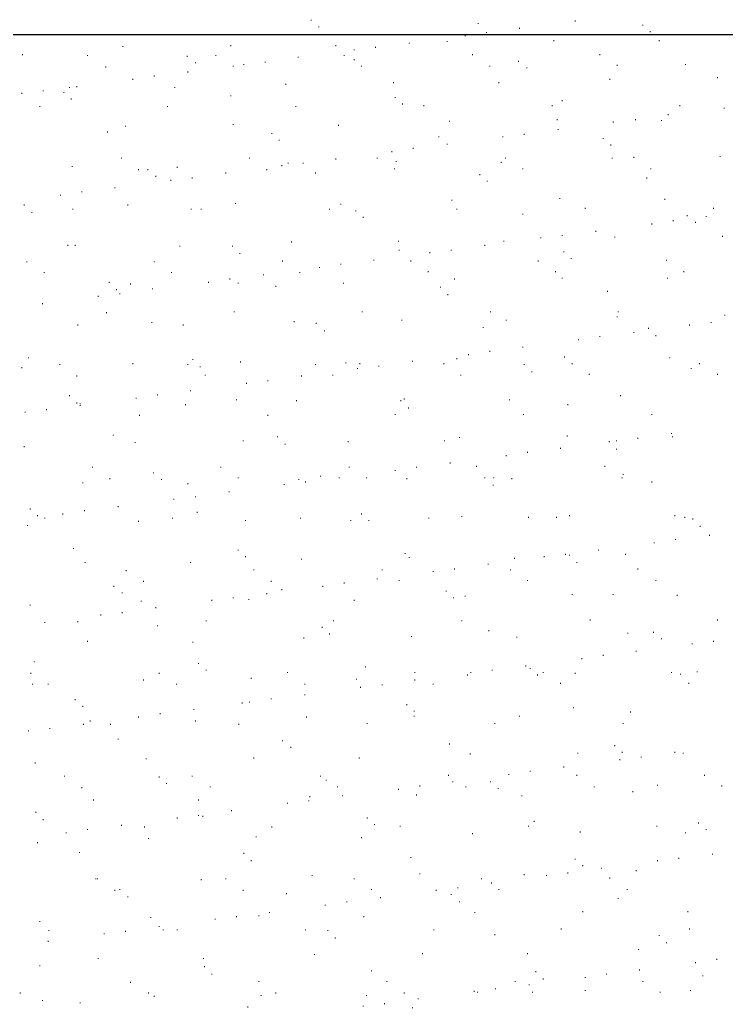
# Model space of a CAD drawing. Header units: inches. Extents: x 5 to 516, y -193 to 129.
# Drawn here: x 31.817 to 34.68, y -83.983 to -79.973 of the extents above; entities that cross this region are included whole.
import ezdxf

# ---------------------------------------------------------------- set-up
doc = ezdxf.new("R2010")
doc.units = ezdxf.units.IN
doc.header["$MEASUREMENT"] = 0
doc.layers.add('Highlight', color=210, linetype='Continuous')
doc.layers.add('PDF4_Geometry', color=7, linetype='Continuous')

msp = doc.modelspace()

# ---------------------------------------------------------------- linework, layer by layer
at = {"layer": 'Highlight'}
msp.add_line((23.3387518, -80.0329832), (138.0451299, -80.0329832), dxfattribs=at)
at = {"layer": 'PDF4_Geometry', "lineweight": 15}
for points in [[(32.9987569, -79.9763154), (32.9987569, -79.9729821)], [(33.6754237, -79.9896487), (33.6754237, -79.9863154)], [(34.068757, -79.9796487), (34.068757, -79.9763154)], [(34.3420904, -79.9963154), (34.3420904, -79.9929821)], [(33.0287569, -80.0029821), (33.0287569, -79.9996488)], [(33.6220903, -80.0396488), (33.6220903, -80.0363154)], [(33.708757, -80.0263154), (33.708757, -80.0229821)], [(33.8420903, -80.0096488), (33.8420903, -80.0063154)], [(34.3720904, -80.0229821), (34.3720904, -80.0196488)], [(32.2354132, -80.0829845), (32.2354132, -80.0796512)], [(32.6720859, -80.0796513), (32.6720859, -80.076318)], [(33.0987488, -80.0796513), (33.0987488, -80.076318)], [(33.3954236, -80.0696488), (33.3954236, -80.0663154)], [(33.5487543, -80.062982), (33.5487543, -80.0596486)], [(33.9820903, -80.0596488), (33.9820903, -80.0563154)], [(34.408757, -80.0596488), (34.408757, -80.0563154)], [(31.828757, -80.1163154), (31.828757, -80.1129821)], [(32.0920902, -80.1196488), (32.0920902, -80.1163154)], [(32.4954236, -80.1229821), (32.4954236, -80.1196488)], [(32.6120902, -80.1196488), (32.6120902, -80.1163154)], [(33.1320903, -80.1196488), (33.1320903, -80.1163154)], [(33.1720903, -80.0963154), (33.1720903, -80.0929821)], [(33.258757, -80.0863154), (33.258757, -80.0829821)], [(33.6520903, -80.1163154), (33.6520903, -80.1129821)], [(34.168757, -80.1163154), (34.168757, -80.1129821)], [(32.5287569, -80.1496488), (32.5287569, -80.1463154)], [(32.6820902, -80.1629821), (32.6820902, -80.1596488)], [(32.7254235, -80.1563154), (32.7254235, -80.1529821)], [(32.8120903, -80.1463154), (32.8120903, -80.1429821)], [(32.9454236, -80.1263154), (32.9454236, -80.1229821)], [(33.1720903, -80.1363154), (33.1720903, -80.1329821)], [(33.2020903, -80.1629821), (33.2020903, -80.1596488)], [(33.7220903, -80.1629821), (33.7220903, -80.1596488)], [(33.838757, -80.1429821), (33.838757, -80.1396488)], [(34.238757, -80.1596488), (34.238757, -80.1563154)], [(34.5154237, -80.1563154), (34.5154237, -80.1529821)], [(32.1654235, -80.1663154), (32.1654235, -80.1629821)], [(32.3620902, -80.2029821), (32.3620902, -80.1996488)], [(32.4987568, -80.1863154), (32.4987568, -80.1829821)], [(33.8720903, -80.1696488), (33.8720903, -80.1663154)], [(32.2754236, -80.2163154), (32.2754236, -80.2129821)], [(32.8954203, -80.236315), (32.8954203, -80.2329817)], [(33.3320794, -80.2296486), (33.3320794, -80.2263153)], [(33.7587559, -80.2296486), (33.7587559, -80.2263153)], [(34.208757, -80.2163154), (34.208757, -80.2129821)], [(34.6454237, -80.2096488), (34.6454237, -80.2063154)], [(31.8254235, -80.2729821), (31.8254235, -80.2696488)], [(31.9120903, -80.2629821), (31.9120903, -80.2596488)], [(31.9954236, -80.2696488), (31.9954236, -80.2663154)], [(32.018752, -80.2496512), (32.018752, -80.2463179)], [(32.0487569, -80.2463154), (32.0487569, -80.2429821)], [(32.4454149, -80.2496512), (32.4454149, -80.2463179)], [(32.6720902, -80.2829821), (32.6720902, -80.2796488)], [(32.0254235, -80.2963154), (32.0254235, -80.2929821)], [(33.338757, -80.2896488), (33.338757, -80.2863154)], [(33.368757, -80.3163154), (33.368757, -80.3129821)], [(33.4554236, -80.3229821), (33.4554236, -80.3196488)], [(33.9754237, -80.3229821), (33.9754237, -80.3196488)], [(34.0154237, -80.3029821), (34.0154237, -80.2996488)], [(34.4920904, -80.3229821), (34.4920904, -80.3196488)], [(31.8987568, -80.3263154), (31.8987568, -80.3229821)], [(32.4154235, -80.3263154), (32.4154235, -80.3229821)], [(32.9354236, -80.3263154), (32.9354236, -80.3229821)], [(34.4454237, -80.3596488), (34.4454237, -80.3563154)], [(34.6720904, -80.3329821), (34.6720904, -80.3296488)], [(32.6820821, -80.3996519), (32.6820821, -80.3963186)], [(33.108745, -80.4029817), (33.108745, -80.3996484)], [(33.5587505, -80.3863157), (33.5587505, -80.3829824)], [(33.9954237, -80.3796488), (33.9954237, -80.3763154)], [(34.2220904, -80.3896488), (34.2220904, -80.3863154)], [(34.3120904, -80.3796488), (34.3120904, -80.3763154)], [(34.418757, -80.3829821), (34.418757, -80.3796488)], [(32.1720901, -80.4296488), (32.1720901, -80.4263155)], [(32.245423, -80.4063183), (32.245423, -80.402985)], [(32.8387569, -80.4363155), (32.8387569, -80.4329821)], [(33.8620903, -80.4396488), (33.8620903, -80.4363155)], [(33.998757, -80.4196488), (33.998757, -80.4163155)], [(32.8687569, -80.4629821), (32.8687569, -80.4596488)], [(33.5154236, -80.4496488), (33.5154236, -80.4463155)], [(33.548757, -80.4796488), (33.548757, -80.4763155)], [(33.7754237, -80.4496488), (33.7754237, -80.4463155)], [(34.1820904, -80.4563155), (34.1820904, -80.4529821)], [(34.2120904, -80.4829821), (34.2120904, -80.4796488)], [(33.3254236, -80.5096488), (33.3254236, -80.5063155)], [(33.4120903, -80.4963155), (33.4120903, -80.4929821)], [(32.2287569, -80.5363155), (32.2287569, -80.5329821)], [(32.7487569, -80.5363155), (32.7487569, -80.5329821)], [(32.9054165, -80.5563156), (32.9054165, -80.5529823)], [(32.9654237, -80.5563155), (32.9654237, -80.5529821)], [(33.0987569, -80.5396488), (33.0987569, -80.5363155)], [(33.2654236, -80.5363155), (33.2654236, -80.5329821)], [(33.3420892, -80.5496492), (33.3420892, -80.5463159)], [(33.768757, -80.5529821), (33.768757, -80.5496488)], [(33.7854237, -80.5363155), (33.7854237, -80.5329821)], [(34.218757, -80.5363155), (34.218757, -80.5329821)], [(34.3054237, -80.5329821), (34.3054237, -80.5296488)], [(34.6554237, -80.5296488), (34.6554237, -80.5263155)], [(32.0287482, -80.5696484), (32.0287482, -80.5663151)], [(32.2987569, -80.5829821), (32.2987569, -80.5796488)], [(32.3354236, -80.5829821), (32.3354236, -80.5796488)], [(32.4554111, -80.572985), (32.4554111, -80.5696516)], [(32.6520902, -80.5963155), (32.6520902, -80.5929821)], [(32.8187569, -80.5829821), (32.8187569, -80.5796488)], [(32.8787569, -80.5663155), (32.8787569, -80.5629821)], [(33.0154236, -80.5963155), (33.0154236, -80.5929821)], [(33.3354236, -80.5796488), (33.3354236, -80.5763155)], [(33.6820903, -80.6029821), (33.6820903, -80.5996488)], [(33.8554237, -80.5796488), (33.8554237, -80.5763155)], [(34.3754237, -80.5796488), (34.3754237, -80.5763155)], [(32.3687568, -80.6096488), (32.3687568, -80.6063155)], [(32.4287569, -80.6263155), (32.4287569, -80.6229821)], [(32.5154236, -80.6163155), (32.5154236, -80.6129821)], [(33.7120903, -80.6296488), (33.7120903, -80.6263155)], [(34.358757, -80.6163155), (34.358757, -80.6129821)], [(32.0687569, -80.6729821), (32.0687569, -80.6696488)], [(32.2020902, -80.6563155), (32.2020902, -80.6529821)], [(31.9820902, -80.6863155), (31.9820902, -80.6829821)], [(32.6920783, -80.7196491), (32.6920783, -80.7163157)], [(33.1187548, -80.7229823), (33.1187548, -80.7196489)], [(33.568757, -80.7063155), (33.568757, -80.7029821)], [(34.0054237, -80.6996488), (34.0054237, -80.6963155)], [(34.4320904, -80.7029821), (34.4320904, -80.6996488)], [(31.8354236, -80.7263155), (31.8354236, -80.7229821)], [(31.8654236, -80.7563155), (31.8654236, -80.7529821)], [(32.0320903, -80.7429821), (32.0320903, -80.7396488)], [(32.2554192, -80.7263155), (32.2554192, -80.7229821)], [(32.5120903, -80.7429821), (32.5120903, -80.7396488)], [(32.5520902, -80.7429821), (32.5520902, -80.7396488)], [(33.0720903, -80.7429821), (33.0720903, -80.7396488)], [(33.178757, -80.7496488), (33.178757, -80.7463155)], [(33.588757, -80.7429821), (33.588757, -80.7396488)], [(33.8554237, -80.7629821), (33.8554237, -80.7596488)], [(34.108757, -80.7396488), (34.108757, -80.7363155)], [(34.6287571, -80.7396488), (34.6287571, -80.7363155)], [(33.208757, -80.7763155), (33.208757, -80.7729821)], [(34.378757, -80.8029821), (34.378757, -80.7996488)], [(34.4654237, -80.7896488), (34.4654237, -80.7863155)], [(34.5220904, -80.7696488), (34.5220904, -80.7663155)], [(34.5554237, -80.7963155), (34.5554237, -80.7929821)], [(34.5987571, -80.7729821), (34.5987571, -80.7696488)], [(34.1520904, -80.8329822), (34.1520904, -80.8296488)], [(32.9187493, -80.8763162), (32.9187493, -80.8729828)], [(33.3520903, -80.8729822), (33.3520903, -80.8696488)], [(33.778757, -80.8729822), (33.778757, -80.8696488)], [(33.928757, -80.8596488), (33.928757, -80.8563155)], [(34.0154237, -80.8496488), (34.0154237, -80.8463155)], [(34.228757, -80.8563155), (34.228757, -80.8529822)], [(34.6654237, -80.8529822), (34.6654237, -80.8496488)], [(32.0120902, -80.8896488), (32.0120902, -80.8863155)], [(32.042081, -80.889649), (32.042081, -80.8863156)], [(32.4654208, -80.8929822), (32.4654208, -80.8896488)], [(32.678757, -80.8929822), (32.678757, -80.8896488)], [(32.7087569, -80.9229822), (32.7087569, -80.9196488)], [(33.3554236, -80.9096488), (33.3554236, -80.9063155)], [(33.478757, -80.9196488), (33.478757, -80.9163155)], [(33.5654236, -80.9096488), (33.5654236, -80.9063155)], [(33.7020903, -80.8896488), (33.7020903, -80.8863155)], [(34.0220904, -80.9163155), (34.0220904, -80.9129822)], [(31.8454236, -80.9563154), (31.8454236, -80.9529822)], [(32.3620902, -80.9563154), (32.3620902, -80.9529822)], [(32.8820903, -80.9529822), (32.8820903, -80.9496488)], [(33.2520903, -80.9496488), (33.2520903, -80.9463155)], [(33.4020903, -80.9529822), (33.4020903, -80.9496488)], [(33.918757, -80.9529822), (33.918757, -80.9496488)], [(34.0520904, -80.9429822), (34.0520904, -80.9396488)], [(34.4387571, -80.9496488), (34.4387571, -80.9463155)], [(31.9154235, -80.9996488), (31.9154235, -80.9963156)], [(32.4320902, -80.9996488), (32.4320902, -80.9963156)], [(32.9520902, -80.9996488), (32.9520902, -80.9963156)], [(33.0320903, -80.9796488), (33.0320903, -80.9763155)], [(33.1187569, -80.9663155), (33.1187569, -80.9629822)], [(33.4720903, -80.9963156), (33.4720903, -80.9929821)], [(33.988757, -80.9963156), (33.988757, -80.9929821)], [(34.5087571, -80.9963156), (34.5087571, -80.9929821)], [(32.1787569, -81.0396488), (32.1787569, -81.0363155)], [(32.5820902, -81.0396488), (32.5820902, -81.0363155)], [(32.668757, -81.0263155), (32.668757, -81.0229822)], [(32.7020881, -81.0429828), (32.7020881, -81.0396495)], [(32.8054236, -81.0096488), (32.8054236, -81.0063156)], [(33.1287569, -81.0429822), (33.1287569, -81.0396488)], [(33.578757, -81.0263155), (33.578757, -81.0229822)], [(34.0154237, -81.0229822), (34.0154237, -81.0196489)], [(34.4420904, -81.0229822), (34.4420904, -81.0196489)], [(32.2087569, -81.0696488), (32.2087569, -81.0663156)], [(32.2654154, -81.046316), (32.2654154, -81.0429827)], [(32.3554235, -81.0663156), (32.3554235, -81.0629821)], [(32.8554235, -81.0563156), (32.8554235, -81.0529821)], [(33.5220903, -81.0596488), (33.5220903, -81.0563156)], [(34.198757, -81.0763154), (34.198757, -81.0729822)], [(32.1354234, -81.0963155), (32.1354234, -81.0929822)], [(32.2220902, -81.0863155), (32.2220902, -81.0829822)], [(33.5520903, -81.0896489), (33.5520903, -81.0863155)], [(31.9087568, -81.1263156), (31.9087568, -81.1229821)], [(32.1687569, -81.1629822), (32.1687569, -81.1596488)], [(32.6854236, -81.1596488), (32.6854236, -81.1563155)], [(33.2054236, -81.1596488), (33.2054236, -81.1563155)], [(33.7254237, -81.1596488), (33.7254237, -81.1563155)], [(34.2420904, -81.1596488), (34.2420904, -81.1563155)], [(32.3520902, -81.2029822), (32.3520902, -81.1996488)], [(32.928757, -81.1996488), (32.928757, -81.1963155)], [(33.3654236, -81.1929822), (33.3654236, -81.1896488)], [(33.788757, -81.1929822), (33.788757, -81.1896488)], [(34.238757, -81.1796488), (34.238757, -81.1763155)], [(34.6187571, -81.2029822), (34.6187571, -81.1996488)], [(34.6754237, -81.1729822), (34.6754237, -81.1696488)], [(32.0520772, -81.2129827), (32.0520772, -81.2096494)], [(32.4787536, -81.2129827), (32.4787536, -81.2096494)], [(33.0187569, -81.2063155), (33.0187569, -81.2029822)], [(33.0520903, -81.2363155), (33.0520903, -81.2329822)], [(33.6954237, -81.2229822), (33.6954237, -81.2196488)], [(34.3054237, -81.2429821), (34.3054237, -81.2396488)], [(34.3654237, -81.2263155), (34.3654237, -81.2229822)], [(34.5320904, -81.2129822), (34.5320904, -81.2096489)], [(34.0820904, -81.2729822), (34.0820904, -81.2696489)], [(34.168757, -81.2596489), (34.168757, -81.2563156)], [(34.3954237, -81.2563156), (34.3954237, -81.2529822)], [(33.7220903, -81.3196489), (33.7220903, -81.3163156)], [(33.8554237, -81.3029821), (33.8554237, -81.2996489)], [(31.8520902, -81.3463155), (31.8520902, -81.3429822)], [(32.5187569, -81.3529822), (32.5187569, -81.3496488)], [(32.7120902, -81.3629821), (32.7120902, -81.3596489)], [(33.408757, -81.3596489), (33.408757, -81.3563155)], [(33.588757, -81.3496488), (33.588757, -81.3463155)], [(33.6354237, -81.3329822), (33.6354237, -81.3296489)], [(34.0254237, -81.3429822), (34.0254237, -81.3396489)], [(34.4520904, -81.3463155), (34.4520904, -81.3429822)], [(31.8254197, -81.3863158), (31.8254197, -81.3829825)], [(31.9787568, -81.3729821), (31.9787568, -81.3696489)], [(32.2754116, -81.3696498), (32.2754116, -81.3663165)], [(32.4987568, -81.3729821), (32.4987568, -81.3696489)], [(32.548757, -81.3829822), (32.548757, -81.3796489)], [(33.0154236, -81.3729821), (33.0154236, -81.3696489)], [(33.1387569, -81.3663155), (33.1387569, -81.3629821)], [(33.1854236, -81.3896489), (33.1854236, -81.3863155)], [(33.1954236, -81.3696489), (33.1954236, -81.3663155)], [(33.2720903, -81.3796489), (33.2720903, -81.3763156)], [(33.5354236, -81.3696489), (33.5354236, -81.3663155)], [(33.8620903, -81.3729821), (33.8620903, -81.3696489)], [(33.8920903, -81.4029822), (33.8920903, -81.3996489)], [(34.0554237, -81.3696489), (34.0554237, -81.3663155)], [(34.5387571, -81.3896489), (34.5387571, -81.3863155)], [(34.5720904, -81.3696489), (34.5720904, -81.3663155)], [(32.0487569, -81.4196489), (32.0487569, -81.4163155)], [(32.5687568, -81.4163155), (32.5687568, -81.4129823)], [(32.8220903, -81.4396489), (32.8220903, -81.4363156)], [(32.9587569, -81.4196489), (32.9587569, -81.4163155)], [(33.0854237, -81.4163155), (33.0854237, -81.4129823)], [(33.6054237, -81.4163155), (33.6054237, -81.4129823)], [(34.1254237, -81.4129823), (34.1254237, -81.4096488)], [(34.6454237, -81.4129823), (34.6454237, -81.4096488)], [(32.5087569, -81.4796488), (32.5087569, -81.4763155)], [(32.7354235, -81.4496489), (32.7354235, -81.4463155)], [(32.0187569, -81.4996489), (32.0187569, -81.4963156)], [(32.2887569, -81.5096489), (32.2887569, -81.5063156)], [(32.3754236, -81.4963156), (32.3754236, -81.4929821)], [(32.6954236, -81.5163155), (32.6954236, -81.5129822)], [(32.9387569, -81.5196489), (32.9387569, -81.5163155)], [(33.3620903, -81.5196489), (33.3620903, -81.5163155)], [(33.3754236, -81.5129822), (33.3754236, -81.5096489)], [(33.8020903, -81.5163155), (33.8020903, -81.5129822)], [(34.2520904, -81.4996489), (34.2520904, -81.4963156)], [(31.8387567, -81.5663156), (31.8387567, -81.5629822)], [(31.9254235, -81.5563156), (31.9254235, -81.5529822)], [(32.0487569, -81.5296488), (32.0487569, -81.5263155)], [(32.0620869, -81.5329833), (32.0620869, -81.52965)], [(32.0620901, -81.5396488), (32.0620901, -81.5363155)], [(32.488757, -81.5363155), (32.488757, -81.5329822)], [(33.3920903, -81.5496489), (33.3920903, -81.5463155)], [(34.038757, -81.5363155), (34.038757, -81.5329822)], [(32.3020902, -81.5796489), (32.3020902, -81.5763155)], [(32.8220903, -81.5796489), (32.8220903, -81.5763155)], [(33.338757, -81.5763155), (33.338757, -81.5729822)], [(33.858757, -81.5763155), (33.858757, -81.5729822)], [(34.378757, -81.5763155), (34.378757, -81.5729822)], [(32.1954235, -81.6596488), (32.1954235, -81.6563155)], [(32.7220902, -81.6829822), (32.7220902, -81.6796489)], [(32.8620903, -81.6663156), (32.8620903, -81.6629823)], [(33.1487569, -81.6863156), (33.1487569, -81.6829822)], [(33.538757, -81.6829822), (33.538757, -81.6796489)], [(33.598757, -81.6696489), (33.598757, -81.6663156)], [(34.0354237, -81.6629823), (34.0354237, -81.6596488)], [(34.2054237, -81.6863156), (34.2054237, -81.6829822)], [(34.2354237, -81.6829822), (34.2354237, -81.6796489)], [(34.3220904, -81.6729823), (34.3220904, -81.6696489)], [(34.4587571, -81.6529822), (34.4587571, -81.6496489)], [(34.4620904, -81.6663156), (34.4620904, -81.6629823)], [(31.8354159, -81.7063164), (31.8354159, -81.702983)], [(32.2854235, -81.6896489), (32.2854235, -81.6863156)], [(32.8920902, -81.6963155), (32.8920902, -81.6929822)], [(34.008757, -81.7129822), (34.008757, -81.7096489)], [(34.2354237, -81.7163156), (34.2354237, -81.7129822)], [(33.788757, -81.7429822), (33.788757, -81.7396489)], [(33.8754237, -81.7296488), (33.8754237, -81.7263156)], [(32.1120902, -81.7896488), (32.1120902, -81.7863156)], [(32.6320903, -81.7896488), (32.6320903, -81.7863156)], [(33.1520903, -81.7896488), (33.1520903, -81.7863156)], [(33.338757, -81.8029822), (33.338757, -81.7996489)], [(33.4254236, -81.7896488), (33.4254236, -81.7863156)], [(33.5620903, -81.7729822), (33.5620903, -81.7696489)], [(33.668757, -81.7863156), (33.668757, -81.7829822)], [(34.188757, -81.7863156), (34.188757, -81.7829822)], [(32.1820901, -81.8363156), (32.1820901, -81.8329822)], [(32.3587569, -81.8129822), (32.3587569, -81.8096489)], [(32.3920902, -81.839649), (32.3920902, -81.8363156)], [(32.7020902, -81.8329822), (32.7020902, -81.829649)], [(32.9487569, -81.839649), (32.9487569, -81.8363156)], [(33.0354236, -81.8263155), (33.0354236, -81.8229822)], [(33.1120903, -81.8329822), (33.1120903, -81.829649)], [(33.2220903, -81.8329822), (33.2220903, -81.829649)], [(33.3854236, -81.8363156), (33.3854236, -81.8329822)], [(33.7020903, -81.8329822), (33.7020903, -81.829649)], [(33.738757, -81.8329822), (33.738757, -81.829649)], [(33.8120903, -81.8363156), (33.8120903, -81.8329822)], [(34.258757, -81.8329822), (34.258757, -81.829649)], [(34.2620904, -81.8196489), (34.2620904, -81.8163156)], [(32.0720901, -81.8529822), (32.0720901, -81.849649)], [(32.4987568, -81.8563156), (32.4987568, -81.8529822)], [(32.8887569, -81.859649), (32.8887569, -81.8563156)], [(32.9754235, -81.849649), (32.9754235, -81.8463156)], [(33.7354237, -81.8629822), (33.7354237, -81.859649)], [(34.378757, -81.849649), (34.378757, -81.8463156)], [(32.4420903, -81.9196489), (32.4420903, -81.9163155)], [(32.5287569, -81.9096488), (32.5287569, -81.9063157)], [(32.6654235, -81.8896488), (32.6654235, -81.8863156)], [(31.8587568, -81.959649), (31.8587568, -81.9563155)], [(32.078757, -81.9663156), (32.078757, -81.9629821)], [(32.2154236, -81.9496489), (32.2154236, -81.9463155)], [(31.8887568, -81.9863156), (31.8887568, -81.9829822)], [(31.9187569, -81.9963156), (31.9187569, -81.9929822)], [(31.9920902, -81.979649), (31.9920902, -81.9763156)], [(32.4354236, -81.9963156), (32.4354236, -81.9929822)], [(32.5354235, -81.9729822), (32.5354235, -81.969649)], [(32.7320902, -82.0063156), (32.7320902, -82.0029822)], [(32.9554236, -81.9963156), (32.9554236, -81.9929822)], [(33.1587569, -82.0063156), (33.1587569, -82.0029822)], [(33.2020903, -81.979649), (33.2020903, -81.9763156)], [(33.2320903, -82.0063156), (33.2320903, -82.0029822)], [(33.4754236, -81.9963156), (33.4754236, -81.9929822)], [(33.608757, -81.989649), (33.608757, -81.9863156)], [(33.878757, -81.9929822), (33.878757, -81.989649)], [(33.9920903, -81.9929822), (33.9920903, -81.989649)], [(34.0454237, -81.9863156), (34.0454237, -81.9829822)], [(34.4720904, -81.9863156), (34.4720904, -81.9829822)], [(34.5120904, -81.9929822), (34.5120904, -81.989649)], [(34.5454237, -81.9996488), (34.5454237, -81.9963156)], [(31.8487567, -82.0263157), (31.8487567, -82.0229822)], [(32.2987569, -82.0096488), (32.2987569, -82.0063156)], [(34.5754237, -82.0296489), (34.5754237, -82.0263157)], [(34.4754237, -82.0829821), (34.4754237, -82.079649)], [(34.6120904, -82.0663155), (34.6120904, -82.0629823)], [(32.0354235, -82.119649), (32.0354235, -82.1163156)], [(32.7020902, -82.1263156), (32.7020902, -82.1229822)], [(34.1620904, -82.1263156), (34.1620904, -82.1229822)], [(34.388757, -82.0963156), (34.388757, -82.0929821)], [(32.7320902, -82.1529823), (32.7320902, -82.1496489)], [(32.9587569, -82.1629823), (32.9587569, -82.1596489)], [(33.378757, -82.1396489), (33.378757, -82.1363156)], [(33.3954236, -82.1563157), (33.3954236, -82.1529823)], [(33.8220903, -82.1596489), (33.8220903, -82.1563157)], [(33.9420903, -82.1529823), (33.9420903, -82.1496489)], [(34.028757, -82.1429823), (34.028757, -82.1396489)], [(34.0454237, -82.1463156), (34.0454237, -82.1429823)], [(34.2720904, -82.1429823), (34.2720904, -82.1396489)], [(32.0820901, -82.1763155), (32.0820901, -82.1729823)], [(32.5087569, -82.1763155), (32.5087569, -82.1729823)], [(32.7654236, -82.2063155), (32.7654236, -82.2029824)], [(33.2854236, -82.2063155), (33.2854236, -82.2029824)], [(33.578757, -82.2029824), (33.578757, -82.1996489)], [(33.7154237, -82.1829823), (33.7154237, -82.1796489)], [(33.8054237, -82.2063155), (33.8054237, -82.2029824)], [(34.0754237, -82.1763155), (34.0754237, -82.1729823)], [(34.3220904, -82.2029824), (34.3220904, -82.1996489)], [(32.2487568, -82.209649), (32.2487568, -82.2063155)], [(33.2654236, -82.2429822), (33.2654236, -82.239649)], [(33.4920903, -82.2129821), (33.4920903, -82.209649)], [(32.198757, -82.2729823), (32.198757, -82.2696489)], [(32.3187568, -82.2529823), (32.3187568, -82.2496488)], [(32.8354236, -82.2529823), (32.8354236, -82.2496488)], [(32.8787569, -82.2863157), (32.8787569, -82.2829823)], [(33.0454236, -82.2729823), (33.0454236, -82.2696489)], [(33.1320903, -82.2596488), (33.1320903, -82.2563157)], [(33.3554236, -82.2496488), (33.3554236, -82.2463157)], [(33.8754237, -82.2496488), (33.8754237, -82.2463157)], [(34.3954237, -82.2496488), (34.3954237, -82.2463157)], [(32.2320902, -82.2996489), (32.2320902, -82.2963155)], [(32.6820902, -82.3196489), (32.6820902, -82.3163155)], [(32.7454236, -82.3263155), (32.7454236, -82.3229824)], [(32.8187569, -82.3029823), (32.8187569, -82.2996489)], [(33.5454236, -82.2929823), (33.5454236, -82.2896489)], [(33.5754236, -82.3196489), (33.5754236, -82.3163155)], [(33.6220903, -82.3129823), (33.6220903, -82.3096489)], [(34.0554237, -82.3063155), (34.0554237, -82.3029823)], [(34.2220904, -82.3063155), (34.2220904, -82.3029823)], [(34.4820904, -82.3096489), (34.4820904, -82.3063155)], [(31.8587568, -82.349649), (31.8587568, -82.3463156)], [(32.3087568, -82.3329822), (32.3087568, -82.329649)], [(32.3687568, -82.3596491), (32.3687568, -82.3563156)], [(32.5954236, -82.329649), (32.5954236, -82.3263155)], [(33.1720903, -82.329649), (33.1720903, -82.3263155)], [(32.1454235, -82.3896489), (32.1454235, -82.3863157)], [(32.2320902, -82.3796488), (32.2320902, -82.3763157)], [(31.9187569, -82.4196489), (31.9187569, -82.4163155)], [(32.0520901, -82.4163155), (32.0520901, -82.4129823)], [(32.3754236, -82.4329823), (32.3754236, -82.4296489)], [(32.5720903, -82.4129823), (32.5720903, -82.4096489)], [(33.0420903, -82.4396489), (33.0420903, -82.4363156)], [(33.0887569, -82.4129823), (33.0887569, -82.4096489)], [(33.608757, -82.4129823), (33.608757, -82.4096489)], [(34.128757, -82.4096489), (34.128757, -82.4063157)], [(34.6454237, -82.4096489), (34.6454237, -82.4063157)], [(32.9687569, -82.4829822), (32.9687569, -82.479649)], [(33.0720903, -82.4663156), (33.0720903, -82.4629822)], [(33.4054236, -82.4763156), (33.4054236, -82.4729822)], [(33.718757, -82.4529824), (33.718757, -82.4496489)], [(33.8320903, -82.479649), (33.8320903, -82.4763156)], [(34.2820904, -82.4629822), (34.2820904, -82.459649)], [(34.3854237, -82.459649), (34.3854237, -82.4563156)], [(34.418757, -82.4863156), (34.418757, -82.4829822)], [(32.0920902, -82.4963157), (32.0920902, -82.4929822)], [(32.5187569, -82.4996488), (32.5187569, -82.4963157)], [(34.5420904, -82.5063157), (34.5420904, -82.5029823)], [(34.6287571, -82.4963157), (34.6287571, -82.4929822)], [(34.0954237, -82.5663156), (34.0954237, -82.5629823)], [(34.1820904, -82.5529823), (34.1820904, -82.549649)], [(34.3154237, -82.5363157), (34.3154237, -82.5329823)], [(31.8754236, -82.579649), (31.8754236, -82.5763156)], [(32.5420902, -82.5863156), (32.5420902, -82.5829822)], [(33.218757, -82.599649), (33.218757, -82.5963156)], [(33.868757, -82.5963156), (33.868757, -82.5929822)], [(33.8854237, -82.6063156), (33.8854237, -82.6029822)], [(31.8620902, -82.6263157), (31.8620902, -82.6229822)], [(32.3820903, -82.6263157), (32.3820903, -82.6229822)], [(32.5720903, -82.6129822), (32.5720903, -82.6096491)], [(32.7554236, -82.6463157), (32.7554236, -82.6429823)], [(32.9020902, -82.6229822), (32.9020902, -82.6196491)], [(33.418757, -82.6229822), (33.418757, -82.6196491)], [(33.6320903, -82.6329823), (33.6320903, -82.6296488)], [(33.6454237, -82.6229822), (33.6454237, -82.6196491)], [(33.7320903, -82.6129822), (33.7320903, -82.6096491)], [(33.9154237, -82.6329823), (33.9154237, -82.6296488)], [(33.938757, -82.6229822), (33.938757, -82.6196491)], [(34.068757, -82.6263157), (34.068757, -82.6229822)], [(34.4587571, -82.6229822), (34.4587571, -82.6196491)], [(34.4954237, -82.6296488), (34.4954237, -82.6263157)], [(34.5620904, -82.6196491), (34.5620904, -82.6163156)], [(31.8687568, -82.669649), (31.8687568, -82.6663155)], [(31.9320901, -82.669649), (31.9320901, -82.6663155)], [(32.3187568, -82.6529823), (32.3187568, -82.6496489)], [(32.4520902, -82.669649), (32.4520902, -82.6663155)], [(32.9720903, -82.669649), (32.9720903, -82.6663155)], [(33.1820903, -82.6496489), (33.1820903, -82.6463157)], [(33.198757, -82.6829824), (33.198757, -82.679649)], [(33.2854236, -82.6729824), (33.2854236, -82.669649)], [(33.418757, -82.6529823), (33.418757, -82.6496489)], [(33.4920903, -82.669649), (33.4920903, -82.6663155)], [(34.008757, -82.6663155), (34.008757, -82.6629824)], [(34.5287571, -82.6663155), (34.5287571, -82.6629824)], [(32.9720903, -82.7129822), (32.9720903, -82.709649)], [(32.0420903, -82.7329822), (32.0420903, -82.729649)], [(32.0720901, -82.7596489), (32.0720901, -82.7563157)], [(32.7187569, -82.7463157), (32.7187569, -82.7429822)], [(32.7487569, -82.7429822), (32.7487569, -82.7396491)], [(32.8354236, -82.729649), (32.8354236, -82.7263156)], [(33.3854236, -82.7529823), (33.3854236, -82.7496489)], [(34.0620904, -82.7663157), (34.0620904, -82.7629823)], [(32.2987569, -82.8029824), (32.2987569, -82.799649)], [(32.3854236, -82.7896489), (32.3854236, -82.7863158)], [(32.5220902, -82.7729823), (32.5220902, -82.7696489)], [(32.978757, -82.8029824), (32.978757, -82.799649)], [(33.4154236, -82.7796489), (33.4154236, -82.7763158)], [(33.4154236, -82.799649), (33.4154236, -82.7963155)], [(33.8420903, -82.799649), (33.8420903, -82.7963155)], [(34.2920904, -82.7829823), (34.2920904, -82.7796489)], [(31.9387569, -82.849649), (31.9387569, -82.8463156)], [(32.0754235, -82.8329822), (32.0754235, -82.829649)], [(32.1020902, -82.819649), (32.1020902, -82.8163156)], [(32.1854235, -82.8329822), (32.1854235, -82.829649)], [(32.5287569, -82.819649), (32.5287569, -82.8163156)], [(32.7054236, -82.8329822), (32.7054236, -82.829649)], [(33.2254236, -82.829649), (33.2254236, -82.8263156)], [(33.7420903, -82.829649), (33.7420903, -82.8263156)], [(34.2620904, -82.829649), (34.2620904, -82.8263156)], [(31.8520902, -82.8596491), (31.8520902, -82.8563156)], [(32.2154236, -82.8929823), (32.2154236, -82.8896489)], [(32.8820903, -82.8996489), (32.8820903, -82.8963157)], [(32.9154235, -82.9263155), (32.9154235, -82.9229824)], [(33.558757, -82.9129824), (33.558757, -82.9096489)], [(34.228757, -82.919649), (34.228757, -82.9163155)], [(32.7654236, -82.969649), (32.7654236, -82.9663157)], [(33.1920903, -82.969649), (33.1920903, -82.9663157)], [(33.6420903, -82.9529824), (33.6420903, -82.949649)], [(34.078757, -82.949649), (34.078757, -82.9463156)], [(34.258757, -82.9463156), (34.258757, -82.9429824)], [(34.3354237, -82.9663157), (34.3354237, -82.9629822)], [(34.4720904, -82.9463156), (34.4720904, -82.9429824)], [(34.5054237, -82.949649), (34.5054237, -82.9463156)], [(31.8787568, -82.9896491), (31.8787568, -82.9863157)], [(32.3287569, -82.9729823), (32.3287569, -82.969649)], [(34.0220904, -83.0063157), (34.0220904, -83.0029823)], [(34.248757, -82.9763157), (34.248757, -82.9729823)], [(31.9987568, -83.0429824), (31.9987568, -83.0396489)], [(32.3820903, -83.0463155), (32.3820903, -83.0429824)], [(32.5154236, -83.0429824), (32.5154236, -83.0396489)], [(33.0354236, -83.0429824), (33.0354236, -83.0396489)], [(33.5554236, -83.0396489), (33.5554236, -83.0363158)], [(33.798757, -83.0363158), (33.798757, -83.0329823)], [(33.8854237, -83.0229823), (33.8854237, -83.0196489)], [(34.0754237, -83.0396489), (34.0754237, -83.0363158)], [(34.5920904, -83.0396489), (34.5920904, -83.0363158)], [(32.0687569, -83.0896491), (32.0687569, -83.0863157)], [(32.4120902, -83.0729824), (32.4120902, -83.069649)], [(32.5887569, -83.0863157), (32.5887569, -83.0829822)], [(33.0587569, -83.059649), (33.0587569, -83.0563156)], [(33.1054236, -83.0863157), (33.1054236, -83.0829822)], [(33.438757, -83.0829822), (33.438757, -83.0796491)], [(33.5720903, -83.0663156), (33.5720903, -83.0629824)], [(33.6254237, -83.0863157), (33.6254237, -83.0829822)], [(33.7254237, -83.0663156), (33.7254237, -83.0629824)], [(34.1454237, -83.0863157), (34.1454237, -83.0829822)], [(34.4020904, -83.0796491), (34.4020904, -83.0763156)], [(34.6620904, -83.0829822), (34.6620904, -83.0796491)], [(32.9920903, -83.1263157), (32.9920903, -83.1229823)], [(33.1254236, -83.1229823), (33.1254236, -83.1196491)], [(33.3520903, -83.0963157), (33.3520903, -83.0929822)], [(33.4254236, -83.1196491), (33.4254236, -83.1163157)], [(33.7554237, -83.0929822), (33.7554237, -83.0896491)], [(33.8520903, -83.1229823), (33.8520903, -83.1196491)], [(34.3020904, -83.1063157), (34.3020904, -83.1029823)], [(32.1154236, -83.1396489), (32.1154236, -83.1363157)], [(32.5420902, -83.1396489), (32.5420902, -83.1363157)], [(32.9020902, -83.1529823), (32.9020902, -83.1496489)], [(32.988757, -83.1429823), (32.988757, -83.1396489)], [(31.8820902, -83.189649), (31.8820902, -83.1863156)], [(32.5420902, -83.2029825), (32.5420902, -83.199649)], [(32.5587568, -83.2063156), (32.5587568, -83.2029825)], [(32.6754236, -83.1829824), (32.6754236, -83.179649)], [(31.9120903, -83.2196491), (31.9120903, -83.2163157)], [(32.2287569, -83.2429823), (32.2287569, -83.2396491)], [(32.3220903, -83.2496489), (32.3220903, -83.2463157)], [(32.4554236, -83.2129822), (32.4554236, -83.2096491)], [(32.8387569, -83.2496489), (32.8387569, -83.2463157)], [(33.2254236, -83.2129822), (33.2254236, -83.2096491)], [(33.2554236, -83.2396491), (33.2554236, -83.2363157)], [(33.358757, -83.2463157), (33.358757, -83.2429823)], [(33.878757, -83.2463157), (33.878757, -83.2429823)], [(33.9020903, -83.2263157), (33.9020903, -83.2229823)], [(34.398757, -83.2463157), (34.398757, -83.2429823)], [(34.5687571, -83.2329823), (34.5687571, -83.2296491)], [(32.0054234, -83.2729823), (32.0054234, -83.269649)], [(32.0920902, -83.2596489), (32.0920902, -83.2563157)], [(32.7754236, -83.289649), (32.7754236, -83.2863158)], [(33.6520903, -83.2763158), (33.6520903, -83.2729823)], [(34.088757, -83.269649), (34.088757, -83.2663157)], [(34.5154237, -83.2729823), (34.5154237, -83.269649)], [(34.5987571, -83.2596489), (34.5987571, -83.2563157)], [(31.8887568, -83.3129824), (31.8887568, -83.309649)], [(32.3387569, -83.2963156), (32.3387569, -83.2929824)], [(33.2020903, -83.2929824), (33.2020903, -83.289649)], [(32.0587569, -83.3529823), (32.0587569, -83.3496491)], [(32.7254235, -83.3563157), (32.7254235, -83.3529823)], [(34.6254237, -83.3596491), (34.6254237, -83.3563157)], [(32.7554236, -83.3863157), (32.7554236, -83.3829824)], [(33.4020903, -83.3729823), (33.4020903, -83.3696491)], [(34.068757, -83.3796489), (34.068757, -83.3763157)], [(34.098757, -83.4063158), (34.098757, -83.4029824)], [(34.4020904, -83.3863157), (34.4020904, -83.3829824)], [(34.4887571, -83.3763157), (34.4887571, -83.3729823)], [(33.0020903, -83.4463156), (33.0020903, -83.4429825)], [(33.438757, -83.439649), (33.438757, -83.4363156)], [(33.8620903, -83.4429825), (33.8620903, -83.439649)], [(33.9520903, -83.4463156), (33.9520903, -83.4429825)], [(34.038757, -83.4363156), (34.038757, -83.4329824)], [(34.1754237, -83.4163156), (34.1754237, -83.4129824)], [(34.3154237, -83.4263156), (34.3154237, -83.4229824)], [(32.1254236, -83.4596491), (32.1254236, -83.4563156)], [(32.1320903, -83.4596491), (32.1320903, -83.4563156)], [(32.5520902, -83.4629822), (32.5520902, -83.4596491)], [(32.6520902, -83.4596491), (32.6520902, -83.4563156)], [(33.1720903, -83.4596491), (33.1720903, -83.4563156)], [(33.688757, -83.4596491), (33.688757, -83.4563156)], [(33.728757, -83.4763157), (33.728757, -83.4729823)], [(34.208757, -83.4563156), (34.208757, -83.4529825)], [(32.2020902, -83.5063158), (32.2020902, -83.5029824)], [(32.2220902, -83.5029824), (32.2220902, -83.4996489)], [(32.7220902, -83.5063158), (32.7220902, -83.5029824)], [(32.8987569, -83.519649), (32.8987569, -83.5163158)], [(33.2420903, -83.5029824), (33.2420903, -83.4996489)], [(33.5054236, -83.5063158), (33.5054236, -83.5029824)], [(33.5654236, -83.5229824), (33.5654236, -83.519649)], [(33.5920903, -83.4963158), (33.5920903, -83.4929823)], [(33.758757, -83.5029824), (33.758757, -83.4996489)], [(34.278757, -83.5029824), (34.278757, -83.4996489)], [(32.2554235, -83.5329824), (32.2554235, -83.529649)], [(33.0554236, -83.5663156), (33.0554236, -83.5629824)], [(33.1420903, -83.5529824), (33.1420903, -83.549649)], [(33.278757, -83.5363158), (33.278757, -83.5329824)], [(33.598757, -83.5529824), (33.598757, -83.549649)], [(34.2420904, -83.539649), (34.2420904, -83.5363158)], [(32.7854235, -83.6096492), (32.7854235, -83.6063157)], [(32.8287569, -83.5963157), (32.8287569, -83.5929823)], [(33.6620903, -83.5963157), (33.6620903, -83.5929823)], [(34.098757, -83.5929823), (34.098757, -83.5896491)], [(34.5254237, -83.5929823), (34.5254237, -83.5896491)], [(31.8987568, -83.6329824), (31.8987568, -83.6296492)], [(32.3487569, -83.6163155), (32.3487569, -83.6129823)], [(32.608757, -83.6229823), (32.608757, -83.6196492)], [(32.6954236, -83.6129823), (32.6954236, -83.6096492)], [(33.2120903, -83.6129823), (33.2120903, -83.6096492)], [(31.9354235, -83.6696492), (31.9354235, -83.6663156)], [(32.1587569, -83.6829824), (32.1587569, -83.6796493)], [(32.2454235, -83.6729824), (32.2454235, -83.6696492)], [(32.3820903, -83.6529824), (32.3820903, -83.6496492)], [(32.3987569, -83.6663156), (32.3987569, -83.6629824)], [(32.4554236, -83.6663156), (32.4554236, -83.6629824)], [(32.9754235, -83.6663156), (32.9754235, -83.6629824)], [(33.0654236, -83.6696492), (33.0654236, -83.6663156)], [(33.4954236, -83.6663156), (33.4954236, -83.6629824)], [(33.7420903, -83.6863157), (33.7420903, -83.6829824)], [(34.0120904, -83.6629824), (34.0120904, -83.6596492)], [(34.408757, -83.6896488), (34.408757, -83.6863157)], [(34.5320904, -83.6629824), (34.5320904, -83.6596492)], [(31.9320901, -83.7129825), (31.9320901, -83.7096489)], [(33.0954236, -83.6996489), (33.0954236, -83.6963157)], [(34.4387571, -83.7196489), (34.4387571, -83.7163157)], [(33.0120903, -83.7663158), (33.0120903, -83.7629826)], [(33.448757, -83.7629826), (33.448757, -83.7596489)], [(33.8754237, -83.7629826), (33.8754237, -83.7596489)], [(34.3254237, -83.7463158), (34.3254237, -83.7429825)], [(32.1354234, -83.7829822), (32.1354234, -83.779649)], [(32.5620903, -83.7829822), (32.5620903, -83.779649)], [(34.5554237, -83.7996491), (34.5554237, -83.7963158)], [(34.6420904, -83.7863158), (34.6420904, -83.7829822)], [(31.8987568, -83.8129823), (31.8987568, -83.8096491)], [(32.5654236, -83.8163159), (32.5654236, -83.8129823)], [(32.5954236, -83.8463159), (32.5954236, -83.8429823)], [(33.2420903, -83.8329823), (33.2420903, -83.8296491)], [(33.908757, -83.8363159), (33.908757, -83.8329823)], [(34.1954237, -83.8463159), (34.1954237, -83.8429823)], [(34.328757, -83.8296491), (34.328757, -83.8263159)], [(32.2654235, -83.8796492), (32.2654235, -83.8763156)], [(32.7854235, -83.8763156), (32.7854235, -83.8729823)], [(33.3054236, -83.8763156), (33.3054236, -83.8729823)], [(33.8254237, -83.8763156), (33.8254237, -83.8729823)], [(33.8820903, -83.8896492), (33.8820903, -83.8863156)], [(33.938757, -83.8663156), (33.938757, -83.8629823)], [(34.108757, -83.8596492), (34.108757, -83.8563155)], [(34.3420904, -83.8763156), (34.3420904, -83.8729823)], [(34.5854237, -83.8529823), (34.5854237, -83.8496491)], [(31.8187569, -83.9229825), (31.8187569, -83.9196492)], [(32.3387569, -83.9229825), (32.3387569, -83.9196492)], [(32.8554235, -83.9229825), (32.8554235, -83.9196492)], [(33.3754236, -83.9229825), (33.3754236, -83.9196492)], [(33.658757, -83.9163156), (33.658757, -83.9129825)], [(33.6720903, -83.9196492), (33.6720903, -83.9163156)], [(33.7454237, -83.9063156), (33.7454237, -83.9029824)], [(33.8954237, -83.9196492), (33.8954237, -83.9163156)], [(34.108757, -83.9129825), (34.108757, -83.9096492)], [(34.4120904, -83.9196492), (34.4120904, -83.9163156)], [(34.5354237, -83.9129825), (34.5354237, -83.9096492)], [(31.9087568, -83.9529825), (31.9087568, -83.9496489)], [(32.0620901, -83.9629825), (32.0620901, -83.9596489)], [(32.3620902, -83.9363157), (32.3620902, -83.9329825)], [(32.7954235, -83.9329825), (32.7954235, -83.9296493)], [(33.2220903, -83.9329825), (33.2220903, -83.9296493)], [(33.2954236, -83.9663157), (33.2954236, -83.9629825)], [(33.4320903, -83.9463157), (33.4320903, -83.9429825)], [(32.7420902, -83.979649), (32.7420902, -83.9763157)], [(33.208757, -83.9763157), (33.208757, -83.9729825)], [(33.408757, -83.9829826), (33.408757, -83.979649)]]:
    msp.add_lwpolyline(points, dxfattribs=at)

doc.saveas('drawing.dxf')
